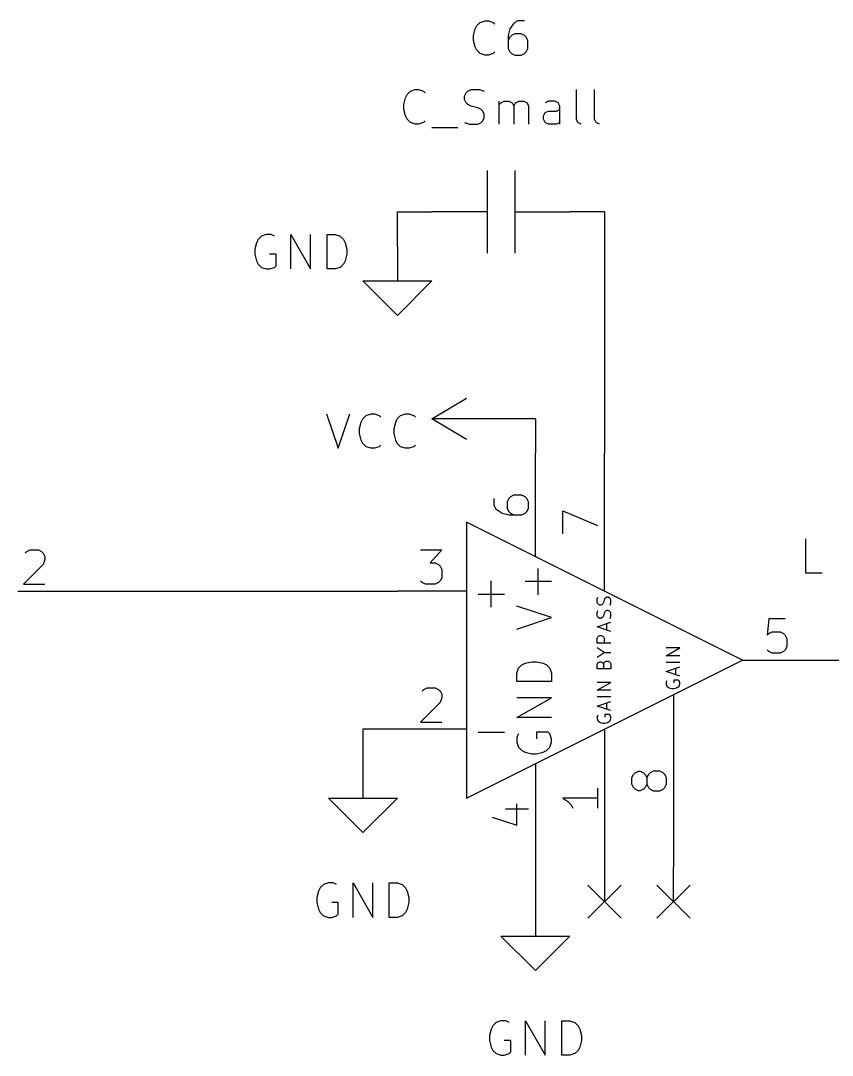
# Model space of a CAD drawing. Extents: x 0.4 to 11.3, y -7.9 to -0.4.
# Drawn here: x 5.404 to 6.58, y -5.823 to -4.323 of the extents above; entities that cross this region are included whole.
import ezdxf

# ---------------------------------------------------------------- set-up
doc = ezdxf.new("R2010")
doc.units = 0
doc.header["$MEASUREMENT"] = 0
for name, color, linetype in [('BLUE2', 5, 'CONTINUOUS'), ('CYAN2', 4, 'CONTINUOUS'), ('GREEN3', 91, 'CONTINUOUS'), ('LYELLOW', 51, 'CONTINUOUS'), ('RED2', 1, 'CONTINUOUS'), ('RED3', 11, 'CONTINUOUS')]:
    doc.layers.add(name, color=color, linetype=linetype)

msp = doc.modelspace()

# ---------------------------------------------------------------- linework, layer by layer
at = {"layer": 'BLUE2', "linetype": 'CONTINUOUS'}
for p, q in [((6.226, -5.576), (6.274, -5.624)), ((6.274, -5.576), (6.226, -5.624)), ((6.326, -5.576), (6.374, -5.624)), ((6.374, -5.576), (6.326, -5.624))]:
    msp.add_line(p, q, dxfattribs=at)
at = {"layer": 'CYAN2', "linetype": 'CONTINUOUS'}
for p, q in [((6.0605, -4.3442), (6.0628, -4.3347)), ((6.0605, -4.3442), (6.0628, -4.3347)), ((6.0628, -4.3347), (6.0652, -4.3299)), ((6.0628, -4.3347), (6.0652, -4.3299)), ((6.0652, -4.3299), (6.07, -4.3252)), ((6.0652, -4.3299), (6.07, -4.3252)), ((6.07, -4.3252), (6.0771, -4.3228)), ((6.07, -4.3252), (6.0771, -4.3228)), ((6.0771, -4.3228), (6.0819, -4.3228)), ((6.0771, -4.3228), (6.0819, -4.3228)), ((6.0819, -4.3228), (6.089, -4.3252)), ((6.0819, -4.3228), (6.089, -4.3252)), ((6.089, -4.3252), (6.0914, -4.3276)), ((6.089, -4.3252), (6.0914, -4.3276)), ((6.1128, -4.3347), (6.1105, -4.3442)), ((6.1128, -4.3347), (6.1105, -4.3442)), ((6.1176, -4.3276), (6.1128, -4.3347)), ((6.1176, -4.3276), (6.1128, -4.3347)), ((6.12, -4.3252), (6.1176, -4.3276)), ((6.12, -4.3252), (6.1176, -4.3276)), ((6.1247, -4.3228), (6.12, -4.3252)), ((6.1247, -4.3228), (6.12, -4.3252)), ((6.1343, -4.3228), (6.1247, -4.3228)), ((6.1343, -4.3228), (6.1247, -4.3228)), ((6.0605, -4.3514), (6.0605, -4.3442)), ((6.0605, -4.3514), (6.0605, -4.3442)), ((6.1105, -4.3442), (6.1105, -4.3633)), ((6.1105, -4.3442), (6.1105, -4.3633)), ((6.1128, -4.3466), (6.1105, -4.3514)), ((6.1128, -4.3466), (6.1105, -4.3514)), ((6.1152, -4.3442), (6.1128, -4.3466)), ((6.1152, -4.3442), (6.1128, -4.3466)), ((6.12, -4.3419), (6.1152, -4.3442)), ((6.12, -4.3419), (6.1152, -4.3442)), ((6.1295, -4.3419), (6.12, -4.3419)), ((6.1295, -4.3419), (6.12, -4.3419)), ((6.1343, -4.3442), (6.1295, -4.3419)), ((6.1343, -4.3442), (6.1295, -4.3419)), ((6.1367, -4.3466), (6.1343, -4.3442)), ((6.1367, -4.3466), (6.1343, -4.3442)), ((6.139, -4.3514), (6.1367, -4.3466)), ((6.139, -4.3514), (6.1367, -4.3466)), ((6.0628, -4.3609), (6.0605, -4.3514)), ((6.0628, -4.3609), (6.0605, -4.3514)), ((6.0652, -4.3657), (6.0628, -4.3609)), ((6.0652, -4.3657), (6.0628, -4.3609)), ((6.1105, -4.3633), (6.1128, -4.368)), ((6.1105, -4.3633), (6.1128, -4.368)), ((6.1367, -4.368), (6.139, -4.3633)), ((6.1367, -4.368), (6.139, -4.3633)), ((6.139, -4.3633), (6.139, -4.3514)), ((6.139, -4.3633), (6.139, -4.3514)), ((6.07, -4.3704), (6.0652, -4.3657)), ((6.07, -4.3704), (6.0652, -4.3657)), ((6.0771, -4.3728), (6.07, -4.3704)), ((6.0771, -4.3728), (6.07, -4.3704)), ((6.0819, -4.3728), (6.0771, -4.3728)), ((6.0819, -4.3728), (6.0771, -4.3728)), ((6.089, -4.3704), (6.0819, -4.3728)), ((6.089, -4.3704), (6.0819, -4.3728)), ((6.0914, -4.368), (6.089, -4.3704)), ((6.0914, -4.368), (6.089, -4.3704)), ((6.1128, -4.368), (6.1152, -4.3704)), ((6.1128, -4.368), (6.1152, -4.3704)), ((6.1152, -4.3704), (6.12, -4.3728)), ((6.1152, -4.3704), (6.12, -4.3728)), ((6.12, -4.3728), (6.1295, -4.3728)), ((6.12, -4.3728), (6.1295, -4.3728)), ((6.1295, -4.3728), (6.1343, -4.3704)), ((6.1295, -4.3728), (6.1343, -4.3704)), ((6.1343, -4.3704), (6.1367, -4.368)), ((6.1343, -4.3704), (6.1367, -4.368)), ((5.9688, -4.4252), (5.9759, -4.4228)), ((5.9688, -4.4252), (5.9759, -4.4228)), ((5.9759, -4.4228), (5.9807, -4.4228)), ((5.9759, -4.4228), (5.9807, -4.4228)), ((5.9807, -4.4228), (5.9878, -4.4252)), ((5.9807, -4.4228), (5.9878, -4.4252)), ((6.0521, -4.4252), (6.0569, -4.4228)), ((6.0521, -4.4252), (6.0569, -4.4228)), ((6.0569, -4.4228), (6.0688, -4.4228)), ((6.0569, -4.4228), (6.0688, -4.4228)), ((6.0688, -4.4228), (6.0759, -4.4252)), ((6.0688, -4.4228), (6.0759, -4.4252)), ((6.2093, -4.4657), (6.2093, -4.4228)), ((6.2093, -4.4657), (6.2093, -4.4228)), ((6.2355, -4.4657), (6.2355, -4.4228)), ((6.2355, -4.4657), (6.2355, -4.4228)), ((5.9593, -4.4442), (5.9617, -4.4347)), ((5.9593, -4.4442), (5.9617, -4.4347)), ((5.9617, -4.4347), (5.964, -4.4299)), ((5.9617, -4.4347), (5.964, -4.4299)), ((5.964, -4.4299), (5.9688, -4.4252)), ((5.964, -4.4299), (5.9688, -4.4252)), ((5.9878, -4.4252), (5.9902, -4.4276)), ((5.9878, -4.4252), (5.9902, -4.4276)), ((6.0474, -4.4323), (6.0497, -4.4276)), ((6.0474, -4.4323), (6.0497, -4.4276)), ((6.0474, -4.4371), (6.0474, -4.4323)), ((6.0474, -4.4371), (6.0474, -4.4323)), ((6.0497, -4.4419), (6.0474, -4.4371)), ((6.0497, -4.4419), (6.0474, -4.4371)), ((6.0497, -4.4276), (6.0521, -4.4252)), ((6.0497, -4.4276), (6.0521, -4.4252)), ((6.0974, -4.4728), (6.0974, -4.4395)), ((6.0974, -4.4728), (6.0974, -4.4395)), ((6.0997, -4.4419), (6.1045, -4.4395)), ((6.0997, -4.4419), (6.1045, -4.4395)), ((6.1045, -4.4395), (6.1117, -4.4395)), ((6.1045, -4.4395), (6.1117, -4.4395)), ((6.1117, -4.4395), (6.1164, -4.4419)), ((6.1117, -4.4395), (6.1164, -4.4419)), ((6.1212, -4.4419), (6.1259, -4.4395)), ((6.1212, -4.4419), (6.1259, -4.4395)), ((6.1259, -4.4395), (6.1331, -4.4395)), ((6.1259, -4.4395), (6.1331, -4.4395)), ((6.1331, -4.4395), (6.1378, -4.4419)), ((6.1331, -4.4395), (6.1378, -4.4419)), ((6.1688, -4.4395), (6.164, -4.4419)), ((6.1688, -4.4395), (6.164, -4.4419)), ((6.1783, -4.4395), (6.1688, -4.4395)), ((6.1783, -4.4395), (6.1688, -4.4395)), ((6.1831, -4.4419), (6.1783, -4.4395)), ((6.1831, -4.4419), (6.1783, -4.4395)), ((5.9593, -4.4514), (5.9593, -4.4442)), ((5.9593, -4.4514), (5.9593, -4.4442)), ((5.9617, -4.4609), (5.9593, -4.4514)), ((5.9617, -4.4609), (5.9593, -4.4514)), ((6.0521, -4.4442), (6.0497, -4.4419)), ((6.0521, -4.4442), (6.0497, -4.4419)), ((6.0569, -4.4466), (6.0521, -4.4442)), ((6.0569, -4.4466), (6.0521, -4.4442)), ((6.0664, -4.449), (6.0569, -4.4466)), ((6.0664, -4.449), (6.0569, -4.4466)), ((6.0712, -4.4514), (6.0664, -4.449)), ((6.0712, -4.4514), (6.0664, -4.449)), ((6.0736, -4.4538), (6.0712, -4.4514)), ((6.0736, -4.4538), (6.0712, -4.4514)), ((6.0759, -4.4585), (6.0736, -4.4538)), ((6.0759, -4.4585), (6.0736, -4.4538)), ((6.0974, -4.4442), (6.0997, -4.4419)), ((6.0974, -4.4442), (6.0997, -4.4419)), ((6.1164, -4.4419), (6.1188, -4.4466)), ((6.1164, -4.4419), (6.1188, -4.4466)), ((6.1188, -4.4466), (6.1212, -4.4419)), ((6.1188, -4.4466), (6.1212, -4.4419)), ((6.1188, -4.4466), (6.1188, -4.4728)), ((6.1188, -4.4466), (6.1188, -4.4728)), ((6.1378, -4.4419), (6.1402, -4.4466)), ((6.1378, -4.4419), (6.1402, -4.4466)), ((6.1402, -4.4466), (6.1402, -4.4728)), ((6.1402, -4.4466), (6.1402, -4.4728)), ((6.164, -4.4561), (6.1688, -4.4538)), ((6.164, -4.4561), (6.1688, -4.4538)), ((6.1688, -4.4538), (6.1807, -4.4538)), ((6.1688, -4.4538), (6.1807, -4.4538)), ((6.1807, -4.4538), (6.1855, -4.4514)), ((6.1807, -4.4538), (6.1855, -4.4514)), ((6.1855, -4.4466), (6.1831, -4.4419)), ((6.1855, -4.4466), (6.1831, -4.4419)), ((6.1855, -4.4728), (6.1855, -4.4466)), ((6.1855, -4.4728), (6.1855, -4.4466)), ((5.964, -4.4657), (5.9617, -4.4609)), ((5.964, -4.4657), (5.9617, -4.4609)), ((5.9688, -4.4704), (5.964, -4.4657)), ((5.9688, -4.4704), (5.964, -4.4657)), ((5.9902, -4.468), (5.9878, -4.4704)), ((5.9902, -4.468), (5.9878, -4.4704)), ((6.0712, -4.4704), (6.0736, -4.468)), ((6.0712, -4.4704), (6.0736, -4.468)), ((6.0736, -4.468), (6.0759, -4.4633)), ((6.0736, -4.468), (6.0759, -4.4633)), ((6.0759, -4.4633), (6.0759, -4.4585)), ((6.0759, -4.4633), (6.0759, -4.4585)), ((6.1617, -4.4609), (6.164, -4.4561)), ((6.1617, -4.4609), (6.164, -4.4561)), ((6.1617, -4.4657), (6.1617, -4.4609)), ((6.1617, -4.4657), (6.1617, -4.4609)), ((6.164, -4.4704), (6.1617, -4.4657)), ((6.164, -4.4704), (6.1617, -4.4657)), ((6.2116, -4.4704), (6.2093, -4.4657)), ((6.2116, -4.4704), (6.2093, -4.4657)), ((6.2378, -4.4704), (6.2355, -4.4657)), ((6.2378, -4.4704), (6.2355, -4.4657)), ((5.9759, -4.4728), (5.9688, -4.4704)), ((5.9759, -4.4728), (5.9688, -4.4704)), ((5.9807, -4.4728), (5.9759, -4.4728)), ((5.9807, -4.4728), (5.9759, -4.4728)), ((5.9878, -4.4704), (5.9807, -4.4728)), ((5.9878, -4.4704), (5.9807, -4.4728)), ((5.9998, -4.4776), (6.0378, -4.4776)), ((5.9998, -4.4776), (6.0378, -4.4776)), ((6.0474, -4.4704), (6.0545, -4.4728)), ((6.0474, -4.4704), (6.0545, -4.4728)), ((6.0545, -4.4728), (6.0664, -4.4728)), ((6.0545, -4.4728), (6.0664, -4.4728)), ((6.0664, -4.4728), (6.0712, -4.4704)), ((6.0664, -4.4728), (6.0712, -4.4704)), ((6.1688, -4.4728), (6.164, -4.4704)), ((6.1688, -4.4728), (6.164, -4.4704)), ((6.1807, -4.4728), (6.1688, -4.4728)), ((6.1807, -4.4728), (6.1688, -4.4728)), ((6.1855, -4.4704), (6.1807, -4.4728)), ((6.1855, -4.4704), (6.1807, -4.4728)), ((6.2164, -4.4728), (6.2116, -4.4704)), ((6.2164, -4.4728), (6.2116, -4.4704)), ((6.2426, -4.4728), (6.2378, -4.4704)), ((6.2426, -4.4728), (6.2378, -4.4704)), ((5.76, -4.6328), (5.7529, -4.6352)), ((5.76, -4.6328), (5.7529, -4.6352)), ((5.7671, -4.6328), (5.76, -4.6328)), ((5.7671, -4.6328), (5.76, -4.6328)), ((5.7719, -4.6352), (5.7671, -4.6328)), ((5.7719, -4.6352), (5.7671, -4.6328)), ((5.7957, -4.6828), (5.7957, -4.6328)), ((5.7957, -4.6328), (5.8243, -4.6828)), ((5.7957, -4.6828), (5.7957, -4.6328)), ((5.7957, -4.6328), (5.8243, -4.6828)), ((5.8243, -4.6828), (5.8243, -4.6328)), ((5.8243, -4.6828), (5.8243, -4.6328)), ((5.8481, -4.6828), (5.8481, -4.6328)), ((5.8481, -4.6328), (5.86, -4.6328)), ((5.8481, -4.6828), (5.8481, -4.6328)), ((5.8481, -4.6328), (5.86, -4.6328)), ((5.86, -4.6328), (5.8671, -4.6352)), ((5.86, -4.6328), (5.8671, -4.6352)), ((5.7457, -4.6447), (5.7433, -4.6542)), ((5.7457, -4.6447), (5.7433, -4.6542)), ((5.7481, -4.6399), (5.7457, -4.6447)), ((5.7481, -4.6399), (5.7457, -4.6447)), ((5.7529, -4.6352), (5.7481, -4.6399)), ((5.7529, -4.6352), (5.7481, -4.6399)), ((5.8671, -4.6352), (5.8719, -4.6399)), ((5.8671, -4.6352), (5.8719, -4.6399)), ((5.8719, -4.6399), (5.8743, -4.6447)), ((5.8719, -4.6399), (5.8743, -4.6447)), ((5.8743, -4.6447), (5.8767, -4.6542)), ((5.8743, -4.6447), (5.8767, -4.6542)), ((5.7433, -4.6542), (5.7433, -4.6614)), ((5.7433, -4.6542), (5.7433, -4.6614)), ((5.7433, -4.6614), (5.7457, -4.6709)), ((5.7433, -4.6614), (5.7457, -4.6709)), ((5.7743, -4.6614), (5.7648, -4.6614)), ((5.7743, -4.6614), (5.7648, -4.6614)), ((5.7743, -4.678), (5.7743, -4.6614)), ((5.7743, -4.678), (5.7743, -4.6614)), ((5.8767, -4.6614), (5.8743, -4.6709)), ((5.8767, -4.6614), (5.8743, -4.6709)), ((5.8767, -4.6542), (5.8767, -4.6614)), ((5.8767, -4.6542), (5.8767, -4.6614)), ((5.7457, -4.6709), (5.7481, -4.6757)), ((5.7457, -4.6709), (5.7481, -4.6757)), ((5.7481, -4.6757), (5.7529, -4.6804)), ((5.7481, -4.6757), (5.7529, -4.6804)), ((5.7719, -4.6804), (5.7743, -4.678)), ((5.7719, -4.6804), (5.7743, -4.678)), ((5.8719, -4.6757), (5.8671, -4.6804)), ((5.8719, -4.6757), (5.8671, -4.6804)), ((5.8743, -4.6709), (5.8719, -4.6757)), ((5.8743, -4.6709), (5.8719, -4.6757)), ((5.7529, -4.6804), (5.76, -4.6828)), ((5.7529, -4.6804), (5.76, -4.6828)), ((5.76, -4.6828), (5.7648, -4.6828)), ((5.76, -4.6828), (5.7648, -4.6828)), ((5.7648, -4.6828), (5.7719, -4.6804)), ((5.7648, -4.6828), (5.7719, -4.6804)), ((5.86, -4.6828), (5.8481, -4.6828)), ((5.86, -4.6828), (5.8481, -4.6828)), ((5.8671, -4.6804), (5.86, -4.6828)), ((5.8671, -4.6804), (5.86, -4.6828)), ((5.8475, -4.8928), (5.8642, -4.9428)), ((5.8475, -4.8928), (5.8642, -4.9428)), ((5.8642, -4.9428), (5.8809, -4.8928)), ((5.8642, -4.9428), (5.8809, -4.8928)), ((5.8951, -4.9142), (5.8975, -4.9047)), ((5.8951, -4.9142), (5.8975, -4.9047)), ((5.8975, -4.9047), (5.8999, -4.8999)), ((5.8975, -4.9047), (5.8999, -4.8999)), ((5.8999, -4.8999), (5.9047, -4.8952)), ((5.8999, -4.8999), (5.9047, -4.8952)), ((5.9047, -4.8952), (5.9118, -4.8928)), ((5.9047, -4.8952), (5.9118, -4.8928)), ((5.9118, -4.8928), (5.9166, -4.8928)), ((5.9118, -4.8928), (5.9166, -4.8928)), ((5.9166, -4.8928), (5.9237, -4.8952)), ((5.9166, -4.8928), (5.9237, -4.8952)), ((5.9237, -4.8952), (5.9261, -4.8976)), ((5.9237, -4.8952), (5.9261, -4.8976)), ((5.9451, -4.9142), (5.9475, -4.9047)), ((5.9451, -4.9142), (5.9475, -4.9047)), ((5.9475, -4.9047), (5.9499, -4.8999)), ((5.9475, -4.9047), (5.9499, -4.8999)), ((5.9499, -4.8999), (5.9547, -4.8952)), ((5.9499, -4.8999), (5.9547, -4.8952)), ((5.9547, -4.8952), (5.9618, -4.8928)), ((5.9547, -4.8952), (5.9618, -4.8928)), ((5.9618, -4.8928), (5.9666, -4.8928)), ((5.9618, -4.8928), (5.9666, -4.8928)), ((5.9666, -4.8928), (5.9737, -4.8952)), ((5.9666, -4.8928), (5.9737, -4.8952)), ((5.9737, -4.8952), (5.9761, -4.8976)), ((5.9737, -4.8952), (5.9761, -4.8976)), ((5.8951, -4.9214), (5.8951, -4.9142)), ((5.8951, -4.9214), (5.8951, -4.9142)), ((5.9451, -4.9214), (5.9451, -4.9142)), ((5.9451, -4.9214), (5.9451, -4.9142)), ((5.8975, -4.9309), (5.8951, -4.9214)), ((5.8975, -4.9309), (5.8951, -4.9214)), ((5.8999, -4.9357), (5.8975, -4.9309)), ((5.8999, -4.9357), (5.8975, -4.9309)), ((5.9475, -4.9309), (5.9451, -4.9214)), ((5.9475, -4.9309), (5.9451, -4.9214)), ((5.9499, -4.9357), (5.9475, -4.9309)), ((5.9499, -4.9357), (5.9475, -4.9309)), ((5.9047, -4.9404), (5.8999, -4.9357)), ((5.9047, -4.9404), (5.8999, -4.9357)), ((5.9118, -4.9428), (5.9047, -4.9404)), ((5.9118, -4.9428), (5.9047, -4.9404)), ((5.9166, -4.9428), (5.9118, -4.9428)), ((5.9166, -4.9428), (5.9118, -4.9428)), ((5.9237, -4.9404), (5.9166, -4.9428)), ((5.9237, -4.9404), (5.9166, -4.9428)), ((5.9261, -4.938), (5.9237, -4.9404)), ((5.9261, -4.938), (5.9237, -4.9404)), ((5.9547, -4.9404), (5.9499, -4.9357)), ((5.9547, -4.9404), (5.9499, -4.9357)), ((5.9618, -4.9428), (5.9547, -4.9404)), ((5.9618, -4.9428), (5.9547, -4.9404)), ((5.9666, -4.9428), (5.9618, -4.9428)), ((5.9666, -4.9428), (5.9618, -4.9428)), ((5.9737, -4.9404), (5.9666, -4.9428)), ((5.9737, -4.9404), (5.9666, -4.9428)), ((5.9761, -4.938), (5.9737, -4.9404)), ((5.9761, -4.938), (5.9737, -4.9404)), ((6.5417, -5.124), (6.5417, -5.074)), ((6.5417, -5.124), (6.5417, -5.074)), ((6.1541, -5.155), (6.1541, -5.1169)), ((6.1541, -5.155), (6.1541, -5.1169)), ((6.5655, -5.124), (6.5417, -5.124)), ((6.5655, -5.124), (6.5417, -5.124)), ((6.0859, -5.1731), (6.0859, -5.135)), ((6.0859, -5.1731), (6.0859, -5.135)), ((6.1731, -5.136), (6.135, -5.136)), ((6.1731, -5.136), (6.135, -5.136)), ((6.0669, -5.1541), (6.105, -5.1541)), ((6.0669, -5.1541), (6.105, -5.1541)), ((6.2393, -5.1617), (6.2402, -5.1588)), ((6.2393, -5.1617), (6.2402, -5.1588)), ((6.2516, -5.1598), (6.2507, -5.1607)), ((6.2516, -5.1598), (6.2507, -5.1607)), ((6.2535, -5.1588), (6.2516, -5.1598)), ((6.2535, -5.1588), (6.2516, -5.1598)), ((6.2554, -5.1588), (6.2535, -5.1588)), ((6.2554, -5.1588), (6.2535, -5.1588)), ((6.2574, -5.1598), (6.2554, -5.1588)), ((6.2574, -5.1598), (6.2554, -5.1588)), ((6.2583, -5.1607), (6.2574, -5.1598)), ((6.2583, -5.1607), (6.2574, -5.1598)), ((6.1731, -5.1883), (6.1231, -5.1717)), ((6.1731, -5.1883), (6.1231, -5.1717)), ((6.2393, -5.1664), (6.2393, -5.1617)), ((6.2393, -5.1664), (6.2393, -5.1617)), ((6.2402, -5.1683), (6.2393, -5.1664)), ((6.2402, -5.1683), (6.2393, -5.1664)), ((6.2412, -5.1693), (6.2402, -5.1683)), ((6.2412, -5.1693), (6.2402, -5.1683)), ((6.2431, -5.1702), (6.2412, -5.1693)), ((6.2431, -5.1702), (6.2412, -5.1693)), ((6.245, -5.1702), (6.2431, -5.1702)), ((6.245, -5.1702), (6.2431, -5.1702)), ((6.2469, -5.1693), (6.245, -5.1702)), ((6.2469, -5.1693), (6.245, -5.1702)), ((6.2478, -5.1683), (6.2469, -5.1693)), ((6.2478, -5.1683), (6.2469, -5.1693)), ((6.2488, -5.1664), (6.2478, -5.1683)), ((6.2488, -5.1664), (6.2478, -5.1683)), ((6.2497, -5.1626), (6.2488, -5.1664)), ((6.2497, -5.1626), (6.2488, -5.1664)), ((6.2507, -5.1607), (6.2497, -5.1626)), ((6.2507, -5.1607), (6.2497, -5.1626)), ((6.2593, -5.1626), (6.2583, -5.1607)), ((6.2593, -5.1626), (6.2583, -5.1607)), ((6.2583, -5.1702), (6.2593, -5.1674)), ((6.2583, -5.1702), (6.2593, -5.1674)), ((6.2593, -5.1674), (6.2593, -5.1626)), ((6.2593, -5.1674), (6.2593, -5.1626)), ((6.1231, -5.205), (6.1731, -5.1883)), ((6.1231, -5.205), (6.1731, -5.1883)), ((6.2393, -5.1807), (6.2402, -5.1779)), ((6.2393, -5.1807), (6.2402, -5.1779)), ((6.2393, -5.1855), (6.2393, -5.1807)), ((6.2393, -5.1855), (6.2393, -5.1807)), ((6.2402, -5.1874), (6.2393, -5.1855)), ((6.2402, -5.1874), (6.2393, -5.1855)), ((6.2412, -5.1883), (6.2402, -5.1874)), ((6.2412, -5.1883), (6.2402, -5.1874)), ((6.2431, -5.1893), (6.2412, -5.1883)), ((6.2431, -5.1893), (6.2412, -5.1883)), ((6.245, -5.1893), (6.2431, -5.1893)), ((6.245, -5.1893), (6.2431, -5.1893)), ((6.2469, -5.1883), (6.245, -5.1893)), ((6.2469, -5.1883), (6.245, -5.1893)), ((6.2478, -5.1874), (6.2469, -5.1883)), ((6.2478, -5.1874), (6.2469, -5.1883)), ((6.2488, -5.1855), (6.2478, -5.1874)), ((6.2488, -5.1855), (6.2478, -5.1874)), ((6.2497, -5.1817), (6.2488, -5.1855)), ((6.2497, -5.1817), (6.2488, -5.1855)), ((6.2507, -5.1798), (6.2497, -5.1817)), ((6.2507, -5.1798), (6.2497, -5.1817)), ((6.2516, -5.1788), (6.2507, -5.1798)), ((6.2516, -5.1788), (6.2507, -5.1798)), ((6.2535, -5.1779), (6.2516, -5.1788)), ((6.2535, -5.1779), (6.2516, -5.1788)), ((6.2554, -5.1779), (6.2535, -5.1779)), ((6.2554, -5.1779), (6.2535, -5.1779)), ((6.2574, -5.1788), (6.2554, -5.1779)), ((6.2574, -5.1788), (6.2554, -5.1779)), ((6.2583, -5.1798), (6.2574, -5.1788)), ((6.2583, -5.1798), (6.2574, -5.1788)), ((6.2593, -5.1817), (6.2583, -5.1798)), ((6.2593, -5.1817), (6.2583, -5.1798)), ((6.2583, -5.1893), (6.2593, -5.1864)), ((6.2583, -5.1893), (6.2593, -5.1864)), ((6.2593, -5.1864), (6.2593, -5.1817)), ((6.2593, -5.1864), (6.2593, -5.1817)), ((6.2393, -5.2017), (6.2593, -5.195)), ((6.2393, -5.2017), (6.2593, -5.195)), ((6.2593, -5.2083), (6.2393, -5.2017)), ((6.2593, -5.2083), (6.2393, -5.2017)), ((6.2535, -5.2064), (6.2535, -5.1969)), ((6.2535, -5.2064), (6.2535, -5.1969)), ((6.2393, -5.2179), (6.2402, -5.2159)), ((6.2393, -5.2179), (6.2402, -5.2159)), ((6.2393, -5.2255), (6.2393, -5.2179)), ((6.2393, -5.2255), (6.2393, -5.2179)), ((6.2402, -5.2159), (6.2412, -5.215)), ((6.2402, -5.2159), (6.2412, -5.215)), ((6.2412, -5.215), (6.2431, -5.214)), ((6.2412, -5.215), (6.2431, -5.214)), ((6.2431, -5.214), (6.2459, -5.214)), ((6.2431, -5.214), (6.2459, -5.214)), ((6.2459, -5.214), (6.2478, -5.215)), ((6.2459, -5.214), (6.2478, -5.215)), ((6.2478, -5.215), (6.2488, -5.2159)), ((6.2478, -5.215), (6.2488, -5.2159)), ((6.2488, -5.2159), (6.2497, -5.2179)), ((6.2488, -5.2159), (6.2497, -5.2179)), ((6.2497, -5.2179), (6.2497, -5.2255)), ((6.2497, -5.2179), (6.2497, -5.2255)), ((6.2593, -5.2255), (6.2393, -5.2255)), ((6.2593, -5.2255), (6.2393, -5.2255)), ((6.2497, -5.2388), (6.2393, -5.2321)), ((6.2497, -5.2388), (6.2393, -5.2321)), ((6.3393, -5.2436), (6.3593, -5.2321)), ((6.3593, -5.2321), (6.3393, -5.2321)), ((6.3393, -5.2436), (6.3593, -5.2321)), ((6.3593, -5.2321), (6.3393, -5.2321)), ((6.2393, -5.2455), (6.2497, -5.2388)), ((6.2393, -5.2455), (6.2497, -5.2388)), ((6.2497, -5.2388), (6.2593, -5.2388)), ((6.2497, -5.2388), (6.2593, -5.2388)), ((6.3593, -5.2436), (6.3393, -5.2436)), ((6.3593, -5.2436), (6.3393, -5.2436)), ((6.1231, -5.2688), (6.1255, -5.2617)), ((6.1231, -5.2688), (6.1255, -5.2617)), ((6.1255, -5.2617), (6.1303, -5.2569)), ((6.1255, -5.2617), (6.1303, -5.2569)), ((6.1303, -5.2569), (6.135, -5.2545)), ((6.1303, -5.2569), (6.135, -5.2545)), ((6.135, -5.2545), (6.1446, -5.2521)), ((6.135, -5.2545), (6.1446, -5.2521)), ((6.1446, -5.2521), (6.1517, -5.2521)), ((6.1446, -5.2521), (6.1517, -5.2521)), ((6.1517, -5.2521), (6.1612, -5.2545)), ((6.1517, -5.2521), (6.1612, -5.2545)), ((6.1612, -5.2545), (6.166, -5.2569)), ((6.1612, -5.2545), (6.166, -5.2569)), ((6.166, -5.2569), (6.1708, -5.2617)), ((6.166, -5.2569), (6.1708, -5.2617)), ((6.1708, -5.2617), (6.1731, -5.2688)), ((6.1708, -5.2617), (6.1731, -5.2688)), ((6.2393, -5.2559), (6.2402, -5.254)), ((6.2393, -5.2559), (6.2402, -5.254)), ((6.2393, -5.2626), (6.2393, -5.2559)), ((6.2393, -5.2626), (6.2393, -5.2559)), ((6.2593, -5.2626), (6.2393, -5.2626)), ((6.2593, -5.2626), (6.2393, -5.2626)), ((6.2402, -5.254), (6.2412, -5.2531)), ((6.2402, -5.254), (6.2412, -5.2531)), ((6.2412, -5.2531), (6.2431, -5.2521)), ((6.2412, -5.2531), (6.2431, -5.2521)), ((6.2431, -5.2521), (6.245, -5.2521)), ((6.2431, -5.2521), (6.245, -5.2521)), ((6.245, -5.2521), (6.2469, -5.2531)), ((6.245, -5.2521), (6.2469, -5.2531)), ((6.2469, -5.2531), (6.2478, -5.254)), ((6.2469, -5.2531), (6.2478, -5.254)), ((6.2478, -5.254), (6.2488, -5.2559)), ((6.2478, -5.254), (6.2488, -5.2559)), ((6.2488, -5.2559), (6.2497, -5.2531)), ((6.2488, -5.2559), (6.2497, -5.2531)), ((6.2488, -5.2559), (6.2488, -5.2626)), ((6.2488, -5.2559), (6.2488, -5.2626)), ((6.2497, -5.2531), (6.2507, -5.2521)), ((6.2497, -5.2531), (6.2507, -5.2521)), ((6.2507, -5.2521), (6.2526, -5.2512)), ((6.2507, -5.2521), (6.2526, -5.2512)), ((6.2526, -5.2512), (6.2554, -5.2512)), ((6.2526, -5.2512), (6.2554, -5.2512)), ((6.2554, -5.2512), (6.2574, -5.2521)), ((6.2554, -5.2512), (6.2574, -5.2521)), ((6.2574, -5.2521), (6.2583, -5.2531)), ((6.2574, -5.2521), (6.2583, -5.2531)), ((6.2583, -5.2531), (6.2593, -5.255)), ((6.2583, -5.2531), (6.2593, -5.255)), ((6.2593, -5.255), (6.2593, -5.2626)), ((6.2593, -5.255), (6.2593, -5.2626)), ((6.3593, -5.2531), (6.3393, -5.2531)), ((6.3593, -5.2531), (6.3393, -5.2531)), ((6.3393, -5.2664), (6.3593, -5.2598)), ((6.3393, -5.2664), (6.3593, -5.2598)), ((6.3535, -5.2712), (6.3535, -5.2617)), ((6.3535, -5.2712), (6.3535, -5.2617)), ((6.1231, -5.2807), (6.1231, -5.2688)), ((6.1231, -5.2807), (6.1231, -5.2688)), ((6.1731, -5.2688), (6.1731, -5.2807)), ((6.1731, -5.2688), (6.1731, -5.2807)), ((6.3593, -5.2731), (6.3393, -5.2664)), ((6.3593, -5.2731), (6.3393, -5.2664)), ((6.3402, -5.2798), (6.3393, -5.2817)), ((6.3402, -5.2798), (6.3393, -5.2817)), ((6.3574, -5.2788), (6.3507, -5.2788)), ((6.3507, -5.2788), (6.3507, -5.2826)), ((6.3574, -5.2788), (6.3507, -5.2788)), ((6.3507, -5.2788), (6.3507, -5.2826)), ((6.3583, -5.2798), (6.3574, -5.2788)), ((6.3583, -5.2798), (6.3574, -5.2788)), ((6.3593, -5.2826), (6.3583, -5.2798)), ((6.3593, -5.2826), (6.3583, -5.2798)), ((6.1731, -5.2807), (6.1231, -5.2807)), ((6.1731, -5.2807), (6.1231, -5.2807)), ((6.2393, -5.2936), (6.2593, -5.2821)), ((6.2593, -5.2821), (6.2393, -5.2821)), ((6.2393, -5.2936), (6.2593, -5.2821)), ((6.2593, -5.2821), (6.2393, -5.2821)), ((6.2593, -5.2936), (6.2393, -5.2936)), ((6.2593, -5.2936), (6.2393, -5.2936)), ((6.3393, -5.2817), (6.3393, -5.2845)), ((6.3393, -5.2817), (6.3393, -5.2845)), ((6.3393, -5.2845), (6.3402, -5.2874)), ((6.3393, -5.2845), (6.3402, -5.2874)), ((6.3402, -5.2874), (6.3421, -5.2893)), ((6.3402, -5.2874), (6.3421, -5.2893)), ((6.3421, -5.2893), (6.344, -5.2902)), ((6.3421, -5.2893), (6.344, -5.2902)), ((6.344, -5.2902), (6.3478, -5.2912)), ((6.344, -5.2902), (6.3478, -5.2912)), ((6.3478, -5.2912), (6.3507, -5.2912)), ((6.3478, -5.2912), (6.3507, -5.2912)), ((6.3507, -5.2912), (6.3545, -5.2902)), ((6.3507, -5.2912), (6.3545, -5.2902)), ((6.3545, -5.2902), (6.3564, -5.2893)), ((6.3545, -5.2902), (6.3564, -5.2893)), ((6.3564, -5.2893), (6.3583, -5.2874)), ((6.3564, -5.2893), (6.3583, -5.2874)), ((6.3583, -5.2874), (6.3593, -5.2845)), ((6.3583, -5.2874), (6.3593, -5.2845)), ((6.3593, -5.2845), (6.3593, -5.2826)), ((6.3593, -5.2845), (6.3593, -5.2826)), ((6.1231, -5.3331), (6.1731, -5.3045)), ((6.1731, -5.3045), (6.1231, -5.3045)), ((6.1231, -5.3331), (6.1731, -5.3045)), ((6.1731, -5.3045), (6.1231, -5.3045)), ((6.2593, -5.3031), (6.2393, -5.3031)), ((6.2593, -5.3031), (6.2393, -5.3031)), ((6.2393, -5.3164), (6.2593, -5.3098)), ((6.2393, -5.3164), (6.2593, -5.3098)), ((6.2593, -5.3231), (6.2393, -5.3164)), ((6.2593, -5.3231), (6.2393, -5.3164)), ((6.2535, -5.3212), (6.2535, -5.3117)), ((6.2535, -5.3212), (6.2535, -5.3117)), ((6.1731, -5.3331), (6.1231, -5.3331)), ((6.1731, -5.3331), (6.1231, -5.3331)), ((6.2402, -5.3298), (6.2393, -5.3317)), ((6.2402, -5.3298), (6.2393, -5.3317)), ((6.2393, -5.3317), (6.2393, -5.3345)), ((6.2393, -5.3317), (6.2393, -5.3345)), ((6.2393, -5.3345), (6.2402, -5.3374)), ((6.2393, -5.3345), (6.2402, -5.3374)), ((6.2402, -5.3374), (6.2421, -5.3393)), ((6.2402, -5.3374), (6.2421, -5.3393)), ((6.2421, -5.3393), (6.244, -5.3402)), ((6.2421, -5.3393), (6.244, -5.3402)), ((6.2574, -5.3288), (6.2507, -5.3288)), ((6.2507, -5.3288), (6.2507, -5.3326)), ((6.2574, -5.3288), (6.2507, -5.3288)), ((6.2507, -5.3288), (6.2507, -5.3326)), ((6.2545, -5.3402), (6.2564, -5.3393)), ((6.2545, -5.3402), (6.2564, -5.3393)), ((6.2564, -5.3393), (6.2583, -5.3374)), ((6.2564, -5.3393), (6.2583, -5.3374)), ((6.2583, -5.3298), (6.2574, -5.3288)), ((6.2583, -5.3298), (6.2574, -5.3288)), ((6.2593, -5.3326), (6.2583, -5.3298)), ((6.2593, -5.3326), (6.2583, -5.3298)), ((6.2583, -5.3374), (6.2593, -5.3345)), ((6.2583, -5.3374), (6.2593, -5.3345)), ((6.2593, -5.3345), (6.2593, -5.3326)), ((6.2593, -5.3345), (6.2593, -5.3326)), ((6.0669, -5.3541), (6.105, -5.3541)), ((6.0669, -5.3541), (6.105, -5.3541)), ((6.1684, -5.3545), (6.1517, -5.3545)), ((6.1517, -5.3545), (6.1517, -5.364)), ((6.1684, -5.3545), (6.1517, -5.3545)), ((6.1517, -5.3545), (6.1517, -5.364)), ((6.1708, -5.3569), (6.1684, -5.3545)), ((6.1708, -5.3569), (6.1684, -5.3545)), ((6.244, -5.3402), (6.2478, -5.3412)), ((6.244, -5.3402), (6.2478, -5.3412)), ((6.2478, -5.3412), (6.2507, -5.3412)), ((6.2478, -5.3412), (6.2507, -5.3412)), ((6.2507, -5.3412), (6.2545, -5.3402)), ((6.2507, -5.3412), (6.2545, -5.3402)), ((6.1255, -5.3569), (6.1231, -5.3617)), ((6.1255, -5.3569), (6.1231, -5.3617)), ((6.1231, -5.3617), (6.1231, -5.3688)), ((6.1231, -5.3617), (6.1231, -5.3688)), ((6.1231, -5.3688), (6.1255, -5.3759)), ((6.1231, -5.3688), (6.1255, -5.3759)), ((6.1731, -5.364), (6.1708, -5.3569)), ((6.1731, -5.364), (6.1708, -5.3569)), ((6.1708, -5.3759), (6.1731, -5.3688)), ((6.1708, -5.3759), (6.1731, -5.3688)), ((6.1731, -5.3688), (6.1731, -5.364)), ((6.1731, -5.3688), (6.1731, -5.364)), ((6.1255, -5.3759), (6.1303, -5.3807)), ((6.1255, -5.3759), (6.1303, -5.3807)), ((6.1303, -5.3807), (6.135, -5.3831)), ((6.1303, -5.3807), (6.135, -5.3831)), ((6.135, -5.3831), (6.1446, -5.3855)), ((6.135, -5.3831), (6.1446, -5.3855)), ((6.1517, -5.3855), (6.1612, -5.3831)), ((6.1517, -5.3855), (6.1612, -5.3831)), ((6.1612, -5.3831), (6.166, -5.3807)), ((6.1612, -5.3831), (6.166, -5.3807)), ((6.166, -5.3807), (6.1708, -5.3759)), ((6.166, -5.3807), (6.1708, -5.3759)), ((6.1446, -5.3855), (6.1517, -5.3855)), ((6.1446, -5.3855), (6.1517, -5.3855)), ((5.8381, -5.5799), (5.8357, -5.5847)), ((5.8381, -5.5799), (5.8357, -5.5847)), ((5.8429, -5.5752), (5.8381, -5.5799)), ((5.8429, -5.5752), (5.8381, -5.5799)), ((5.85, -5.5728), (5.8429, -5.5752)), ((5.85, -5.5728), (5.8429, -5.5752)), ((5.8571, -5.5728), (5.85, -5.5728)), ((5.8571, -5.5728), (5.85, -5.5728)), ((5.8619, -5.5752), (5.8571, -5.5728)), ((5.8619, -5.5752), (5.8571, -5.5728)), ((5.8857, -5.6228), (5.8857, -5.5728)), ((5.8857, -5.5728), (5.9143, -5.6228)), ((5.8857, -5.6228), (5.8857, -5.5728)), ((5.8857, -5.5728), (5.9143, -5.6228)), ((5.9143, -5.6228), (5.9143, -5.5728)), ((5.9143, -5.6228), (5.9143, -5.5728)), ((5.9381, -5.6228), (5.9381, -5.5728)), ((5.9381, -5.5728), (5.95, -5.5728)), ((5.9381, -5.6228), (5.9381, -5.5728)), ((5.9381, -5.5728), (5.95, -5.5728)), ((5.95, -5.5728), (5.9571, -5.5752)), ((5.95, -5.5728), (5.9571, -5.5752)), ((5.9571, -5.5752), (5.9619, -5.5799)), ((5.9571, -5.5752), (5.9619, -5.5799)), ((5.9619, -5.5799), (5.9643, -5.5847)), ((5.9619, -5.5799), (5.9643, -5.5847)), ((5.8357, -5.5847), (5.8333, -5.5942)), ((5.8357, -5.5847), (5.8333, -5.5942)), ((5.8333, -5.5942), (5.8333, -5.6014)), ((5.8333, -5.5942), (5.8333, -5.6014)), ((5.9643, -5.5847), (5.9667, -5.5942)), ((5.9643, -5.5847), (5.9667, -5.5942)), ((5.9667, -5.5942), (5.9667, -5.6014)), ((5.9667, -5.5942), (5.9667, -5.6014)), ((5.8333, -5.6014), (5.8357, -5.6109)), ((5.8333, -5.6014), (5.8357, -5.6109)), ((5.8643, -5.6014), (5.8548, -5.6014)), ((5.8643, -5.6014), (5.8548, -5.6014)), ((5.8643, -5.618), (5.8643, -5.6014)), ((5.8643, -5.618), (5.8643, -5.6014)), ((5.9667, -5.6014), (5.9643, -5.6109)), ((5.9667, -5.6014), (5.9643, -5.6109)), ((5.8357, -5.6109), (5.8381, -5.6157)), ((5.8357, -5.6109), (5.8381, -5.6157)), ((5.8381, -5.6157), (5.8429, -5.6204)), ((5.8381, -5.6157), (5.8429, -5.6204)), ((5.8429, -5.6204), (5.85, -5.6228)), ((5.8429, -5.6204), (5.85, -5.6228)), ((5.85, -5.6228), (5.8548, -5.6228)), ((5.85, -5.6228), (5.8548, -5.6228)), ((5.8548, -5.6228), (5.8619, -5.6204)), ((5.8548, -5.6228), (5.8619, -5.6204)), ((5.8619, -5.6204), (5.8643, -5.618)), ((5.8619, -5.6204), (5.8643, -5.618)), ((5.95, -5.6228), (5.9381, -5.6228)), ((5.95, -5.6228), (5.9381, -5.6228)), ((5.9571, -5.6204), (5.95, -5.6228)), ((5.9571, -5.6204), (5.95, -5.6228)), ((5.9619, -5.6157), (5.9571, -5.6204)), ((5.9619, -5.6157), (5.9571, -5.6204)), ((5.9643, -5.6109), (5.9619, -5.6157)), ((5.9643, -5.6109), (5.9619, -5.6157)), ((6.1, -5.7728), (6.0929, -5.7752)), ((6.1071, -5.7728), (6.1, -5.7728)), ((6.1119, -5.7752), (6.1071, -5.7728)), ((6.1357, -5.8228), (6.1357, -5.7728)), ((6.1357, -5.7728), (6.1643, -5.8228)), ((6.1643, -5.8228), (6.1643, -5.7728)), ((6.1881, -5.8228), (6.1881, -5.7728)), ((6.1881, -5.7728), (6.2, -5.7728)), ((6.2, -5.7728), (6.2071, -5.7752)), ((6.0857, -5.7847), (6.0833, -5.7942)), ((6.0881, -5.7799), (6.0857, -5.7847)), ((6.0929, -5.7752), (6.0881, -5.7799)), ((6.2071, -5.7752), (6.2119, -5.7799)), ((6.2119, -5.7799), (6.2143, -5.7847)), ((6.2143, -5.7847), (6.2167, -5.7942)), ((6.0833, -5.7942), (6.0833, -5.8014)), ((6.0833, -5.8014), (6.0857, -5.8109)), ((6.1143, -5.8014), (6.1048, -5.8014)), ((6.1143, -5.818), (6.1143, -5.8014)), ((6.2167, -5.8014), (6.2143, -5.8109)), ((6.2167, -5.7942), (6.2167, -5.8014)), ((6.0857, -5.8109), (6.0881, -5.8157)), ((6.0881, -5.8157), (6.0929, -5.8204)), ((6.1119, -5.8204), (6.1143, -5.818)), ((6.2119, -5.8157), (6.2071, -5.8204)), ((6.2143, -5.8109), (6.2119, -5.8157)), ((6.0929, -5.8204), (6.1, -5.8228)), ((6.1, -5.8228), (6.1048, -5.8228)), ((6.1048, -5.8228), (6.1119, -5.8204)), ((6.2, -5.8228), (6.1881, -5.8228)), ((6.2071, -5.8204), (6.2, -5.8228))]:
    msp.add_line(p, q, dxfattribs=at)
at = {"layer": 'GREEN3', "linetype": 'CONTINUOUS'}
for p, q in [((5.95, -4.6), (6, -4.6)), ((5.95, -4.65), (5.95, -4.6)), ((6.25, -4.6), (6.2, -4.6)), ((6.25, -4.6), (6.25, -4.95)), ((6.15, -4.9), (6.1, -4.9)), ((6.15, -4.9), (6.15, -4.95)), ((5.45, -5.15), (5.95, -5.15)), ((6.55, -5.25), (6.65, -5.25)), ((5.9, -5.35), (5.9, -5.4)), ((5.95, -5.35), (5.9, -5.35)), ((6.15, -5.55), (6.15, -5.6)), ((6.25, -5.55), (6.25, -5.6)), ((6.35, -5.6), (6.35, -5.55))]:
    msp.add_line(p, q, dxfattribs=at)
at = {"layer": 'LYELLOW', "linetype": 'CONTINUOUS'}
for p, q in [((6.45, -5.25), (6.05, -5.05)), ((6.05, -5.05), (6.05, -5.45)), ((6.05, -5.45), (6.45, -5.25))]:
    msp.add_line(p, q, dxfattribs=at)
at = {"layer": 'RED2', "linetype": 'CONTINUOUS'}
for p, q in [((6.08, -4.54), (6.08, -4.66)), ((6.12, -4.54), (6.12, -4.66)), ((6.08, -4.6), (6, -4.6)), ((6.08, -4.6), (6, -4.6)), ((6.12, -4.6), (6.2, -4.6)), ((6.12, -4.6), (6.2, -4.6)), ((5.95, -4.65), (5.95, -4.7)), ((5.95, -4.75), (5.9, -4.7)), ((5.9, -4.7), (5.95, -4.7)), ((5.95, -4.7), (6, -4.7)), ((6, -4.7), (5.95, -4.75)), ((6, -4.9), (6.05, -4.87)), ((6.05, -4.93), (6, -4.9)), ((6.1, -4.9), (6, -4.9)), ((6.15, -5.1), (6.15, -4.95)), ((6.15, -5.1), (6.15, -4.95)), ((6.25, -5.15), (6.25, -4.95)), ((6.25, -5.15), (6.25, -4.95)), ((6.45, -5.25), (6.05, -5.05)), ((6.05, -5.05), (6.05, -5.45)), ((5.4, -5.15), (5.45, -5.15)), ((6.05, -5.15), (5.95, -5.15)), ((6.05, -5.15), (5.95, -5.15)), ((6.05, -5.45), (6.45, -5.25)), ((6.45, -5.25), (6.55, -5.25)), ((6.45, -5.25), (6.55, -5.25)), ((6.35, -5.3), (6.35, -5.55)), ((6.35, -5.3), (6.35, -5.55)), ((6.05, -5.35), (5.95, -5.35)), ((6.05, -5.35), (5.95, -5.35)), ((6.25, -5.35), (6.25, -5.55)), ((6.25, -5.35), (6.25, -5.55)), ((5.9, -5.4), (5.9, -5.45)), ((6.15, -5.4), (6.15, -5.55)), ((6.15, -5.4), (6.15, -5.55)), ((5.9, -5.5), (5.85, -5.45)), ((5.85, -5.45), (5.9, -5.45)), ((5.9, -5.45), (5.95, -5.45)), ((5.95, -5.45), (5.9, -5.5)), ((6.15, -5.6), (6.15, -5.65)), ((6.15, -5.7), (6.1, -5.65)), ((6.1, -5.65), (6.15, -5.65)), ((6.15, -5.65), (6.2, -5.65)), ((6.2, -5.65), (6.15, -5.7))]:
    msp.add_line(p, q, dxfattribs=at)
at = {"layer": 'RED3', "linetype": 'CONTINUOUS'}
for p, q in [((6.0899, -5.0155), (6.0899, -5.025)), ((6.0899, -5.0155), (6.0899, -5.025)), ((6.0899, -5.025), (6.0923, -5.0298)), ((6.0899, -5.025), (6.0923, -5.0298)), ((6.1113, -5.0155), (6.1089, -5.0202)), ((6.1113, -5.0155), (6.1089, -5.0202)), ((6.1089, -5.0202), (6.1089, -5.0298)), ((6.1089, -5.0202), (6.1089, -5.0298)), ((6.1137, -5.0131), (6.1113, -5.0155)), ((6.1137, -5.0131), (6.1113, -5.0155)), ((6.1184, -5.0107), (6.1137, -5.0131)), ((6.1184, -5.0107), (6.1137, -5.0131)), ((6.1304, -5.0107), (6.1184, -5.0107)), ((6.1304, -5.0107), (6.1184, -5.0107)), ((6.1351, -5.0131), (6.1304, -5.0107)), ((6.1351, -5.0131), (6.1304, -5.0107)), ((6.1375, -5.0155), (6.1351, -5.0131)), ((6.1375, -5.0155), (6.1351, -5.0131)), ((6.1399, -5.0202), (6.1375, -5.0155)), ((6.1399, -5.0202), (6.1375, -5.0155)), ((6.1399, -5.0298), (6.1399, -5.0202)), ((6.1399, -5.0298), (6.1399, -5.0202)), ((6.0923, -5.0298), (6.0946, -5.0321)), ((6.0923, -5.0298), (6.0946, -5.0321)), ((6.0946, -5.0321), (6.1018, -5.0369)), ((6.0946, -5.0321), (6.1018, -5.0369)), ((6.1018, -5.0369), (6.1113, -5.0393)), ((6.1018, -5.0369), (6.1113, -5.0393)), ((6.1089, -5.0298), (6.1113, -5.0345)), ((6.1089, -5.0298), (6.1113, -5.0345)), ((6.1113, -5.0345), (6.1137, -5.0369)), ((6.1113, -5.0345), (6.1137, -5.0369)), ((6.1113, -5.0393), (6.1304, -5.0393)), ((6.1113, -5.0393), (6.1304, -5.0393)), ((6.1137, -5.0369), (6.1184, -5.0393)), ((6.1137, -5.0369), (6.1184, -5.0393)), ((6.1304, -5.0393), (6.1351, -5.0369)), ((6.1304, -5.0393), (6.1351, -5.0369)), ((6.1351, -5.0369), (6.1375, -5.0345)), ((6.1351, -5.0369), (6.1375, -5.0345)), ((6.1375, -5.0345), (6.1399, -5.0298)), ((6.1375, -5.0345), (6.1399, -5.0298)), ((6.1899, -5.0667), (6.1899, -5.0333)), ((6.1899, -5.0333), (6.2399, -5.0548)), ((6.1899, -5.0667), (6.1899, -5.0333)), ((6.1899, -5.0333), (6.2399, -5.0548)), ((5.4107, -5.0946), (5.4131, -5.0923)), ((5.4131, -5.0923), (5.4179, -5.0899)), ((5.4179, -5.0899), (5.4298, -5.0899)), ((5.4298, -5.0899), (5.4345, -5.0923)), ((5.4345, -5.0923), (5.4369, -5.0946)), ((5.4369, -5.0946), (5.4393, -5.0994)), ((5.4393, -5.0994), (5.4393, -5.1042)), ((5.9833, -5.0899), (6.0143, -5.0899)), ((5.9833, -5.0899), (6.0143, -5.0899)), ((6.0143, -5.0899), (5.9976, -5.1089)), ((6.0143, -5.0899), (5.9976, -5.1089)), ((5.4369, -5.1113), (5.4083, -5.1399)), ((5.4393, -5.1042), (5.4369, -5.1113)), ((5.9976, -5.1089), (6.0048, -5.1089)), ((5.9976, -5.1089), (6.0048, -5.1089)), ((6.0048, -5.1089), (6.0095, -5.1113)), ((6.0048, -5.1089), (6.0095, -5.1113)), ((6.0095, -5.1113), (6.0119, -5.1137)), ((6.0095, -5.1113), (6.0119, -5.1137)), ((6.0119, -5.1137), (6.0143, -5.1184)), ((6.0119, -5.1137), (6.0143, -5.1184)), ((6.0143, -5.1184), (6.0143, -5.1304)), ((6.0143, -5.1184), (6.0143, -5.1304)), ((5.4083, -5.1399), (5.4393, -5.1399)), ((5.9857, -5.1375), (5.9833, -5.1351)), ((5.9857, -5.1375), (5.9833, -5.1351)), ((5.9905, -5.1399), (5.9857, -5.1375)), ((5.9905, -5.1399), (5.9857, -5.1375)), ((6.0048, -5.1399), (5.9905, -5.1399)), ((6.0048, -5.1399), (5.9905, -5.1399)), ((6.0095, -5.1375), (6.0048, -5.1399)), ((6.0095, -5.1375), (6.0048, -5.1399)), ((6.0119, -5.1351), (6.0095, -5.1375)), ((6.0119, -5.1351), (6.0095, -5.1375)), ((6.0143, -5.1304), (6.0119, -5.1351)), ((6.0143, -5.1304), (6.0119, -5.1351)), ((6.4881, -5.1899), (6.4857, -5.2137)), ((6.4881, -5.1899), (6.4857, -5.2137)), ((6.5119, -5.1899), (6.4881, -5.1899)), ((6.5119, -5.1899), (6.4881, -5.1899)), ((6.4857, -5.2137), (6.4881, -5.2113)), ((6.4857, -5.2137), (6.4881, -5.2113)), ((6.4881, -5.2113), (6.4929, -5.2089)), ((6.4881, -5.2113), (6.4929, -5.2089)), ((6.4929, -5.2089), (6.5048, -5.2089)), ((6.4929, -5.2089), (6.5048, -5.2089)), ((6.5048, -5.2089), (6.5095, -5.2113)), ((6.5048, -5.2089), (6.5095, -5.2113)), ((6.5095, -5.2113), (6.5119, -5.2137)), ((6.5095, -5.2113), (6.5119, -5.2137)), ((6.5119, -5.2137), (6.5143, -5.2184)), ((6.5119, -5.2137), (6.5143, -5.2184)), ((6.5143, -5.2184), (6.5143, -5.2304)), ((6.5143, -5.2184), (6.5143, -5.2304)), ((6.5143, -5.2304), (6.5119, -5.2351)), ((6.5143, -5.2304), (6.5119, -5.2351)), ((6.4881, -5.2375), (6.4857, -5.2351)), ((6.4881, -5.2375), (6.4857, -5.2351)), ((6.4929, -5.2399), (6.4881, -5.2375)), ((6.4929, -5.2399), (6.4881, -5.2375)), ((6.5048, -5.2399), (6.4929, -5.2399)), ((6.5048, -5.2399), (6.4929, -5.2399)), ((6.5095, -5.2375), (6.5048, -5.2399)), ((6.5095, -5.2375), (6.5048, -5.2399)), ((6.5119, -5.2351), (6.5095, -5.2375)), ((6.5119, -5.2351), (6.5095, -5.2375)), ((5.9857, -5.2946), (5.9881, -5.2923)), ((5.9857, -5.2946), (5.9881, -5.2923)), ((5.9881, -5.2923), (5.9929, -5.2899)), ((5.9881, -5.2923), (5.9929, -5.2899)), ((5.9929, -5.2899), (6.0048, -5.2899)), ((5.9929, -5.2899), (6.0048, -5.2899)), ((6.0048, -5.2899), (6.0095, -5.2923)), ((6.0048, -5.2899), (6.0095, -5.2923)), ((6.0095, -5.2923), (6.0119, -5.2946)), ((6.0095, -5.2923), (6.0119, -5.2946)), ((6.0119, -5.2946), (6.0143, -5.2994)), ((6.0119, -5.2946), (6.0143, -5.2994)), ((6.0143, -5.3042), (6.0119, -5.3113)), ((6.0143, -5.3042), (6.0119, -5.3113)), ((6.0143, -5.2994), (6.0143, -5.3042)), ((6.0143, -5.2994), (6.0143, -5.3042)), ((6.0119, -5.3113), (5.9833, -5.3399)), ((6.0119, -5.3113), (5.9833, -5.3399)), ((5.9833, -5.3399), (6.0143, -5.3399)), ((5.9833, -5.3399), (6.0143, -5.3399)), ((6.2923, -5.4155), (6.2946, -5.4131)), ((6.2923, -5.4155), (6.2946, -5.4131)), ((6.2946, -5.4131), (6.2994, -5.4107)), ((6.2946, -5.4131), (6.2994, -5.4107)), ((6.2994, -5.4107), (6.3018, -5.4107)), ((6.2994, -5.4107), (6.3018, -5.4107)), ((6.3018, -5.4107), (6.3065, -5.4131)), ((6.3018, -5.4107), (6.3065, -5.4131)), ((6.3065, -5.4131), (6.3089, -5.4155)), ((6.3065, -5.4131), (6.3089, -5.4155)), ((6.3161, -5.4131), (6.3137, -5.4155)), ((6.3161, -5.4131), (6.3137, -5.4155)), ((6.3208, -5.4107), (6.3161, -5.4131)), ((6.3208, -5.4107), (6.3161, -5.4131)), ((6.3304, -5.4107), (6.3208, -5.4107)), ((6.3304, -5.4107), (6.3208, -5.4107)), ((6.3351, -5.4131), (6.3304, -5.4107)), ((6.3351, -5.4131), (6.3304, -5.4107)), ((6.3375, -5.4155), (6.3351, -5.4131)), ((6.3375, -5.4155), (6.3351, -5.4131)), ((6.2899, -5.4202), (6.2923, -5.4155)), ((6.2899, -5.4202), (6.2923, -5.4155)), ((6.2899, -5.4298), (6.2899, -5.4202)), ((6.2899, -5.4298), (6.2899, -5.4202)), ((6.2923, -5.4345), (6.2899, -5.4298)), ((6.2923, -5.4345), (6.2899, -5.4298)), ((6.3089, -5.4155), (6.3113, -5.4202)), ((6.3089, -5.4155), (6.3113, -5.4202)), ((6.3113, -5.4298), (6.3089, -5.4345)), ((6.3113, -5.4298), (6.3089, -5.4345)), ((6.3137, -5.4155), (6.3113, -5.4202)), ((6.3137, -5.4155), (6.3113, -5.4202)), ((6.3113, -5.4202), (6.3113, -5.4298)), ((6.3113, -5.4202), (6.3113, -5.4298)), ((6.3113, -5.4298), (6.3137, -5.4345)), ((6.3113, -5.4298), (6.3137, -5.4345)), ((6.3399, -5.4202), (6.3375, -5.4155)), ((6.3399, -5.4202), (6.3375, -5.4155)), ((6.3375, -5.4345), (6.3399, -5.4298)), ((6.3375, -5.4345), (6.3399, -5.4298)), ((6.3399, -5.4298), (6.3399, -5.4202)), ((6.3399, -5.4298), (6.3399, -5.4202)), ((6.2399, -5.4357), (6.2399, -5.4643)), ((6.2399, -5.4357), (6.2399, -5.4643)), ((6.2946, -5.4369), (6.2923, -5.4345)), ((6.2946, -5.4369), (6.2923, -5.4345)), ((6.2994, -5.4393), (6.2946, -5.4369)), ((6.2994, -5.4393), (6.2946, -5.4369)), ((6.3018, -5.4393), (6.2994, -5.4393)), ((6.3018, -5.4393), (6.2994, -5.4393)), ((6.3065, -5.4369), (6.3018, -5.4393)), ((6.3065, -5.4369), (6.3018, -5.4393)), ((6.3089, -5.4345), (6.3065, -5.4369)), ((6.3089, -5.4345), (6.3065, -5.4369)), ((6.3137, -5.4345), (6.3161, -5.4369)), ((6.3137, -5.4345), (6.3161, -5.4369)), ((6.3161, -5.4369), (6.3208, -5.4393)), ((6.3161, -5.4369), (6.3208, -5.4393)), ((6.3208, -5.4393), (6.3304, -5.4393)), ((6.3208, -5.4393), (6.3304, -5.4393)), ((6.3304, -5.4393), (6.3351, -5.4369)), ((6.3304, -5.4393), (6.3351, -5.4369)), ((6.3351, -5.4369), (6.3375, -5.4345)), ((6.3351, -5.4369), (6.3375, -5.4345)), ((6.1232, -5.4893), (6.1232, -5.4583)), ((6.1232, -5.4893), (6.1232, -5.4583)), ((6.2399, -5.45), (6.1899, -5.45)), ((6.1899, -5.45), (6.197, -5.4548)), ((6.2399, -5.45), (6.1899, -5.45)), ((6.1899, -5.45), (6.197, -5.4548)), ((6.197, -5.4548), (6.2018, -5.4595)), ((6.197, -5.4548), (6.2018, -5.4595)), ((6.2018, -5.4595), (6.2042, -5.4643)), ((6.2018, -5.4595), (6.2042, -5.4643)), ((6.1065, -5.4655), (6.1399, -5.4655)), ((6.1065, -5.4655), (6.1399, -5.4655)), ((6.0875, -5.4774), (6.1232, -5.4893)), ((6.0875, -5.4774), (6.1232, -5.4893))]:
    msp.add_line(p, q, dxfattribs=at)

doc.saveas('drawing.dxf')
